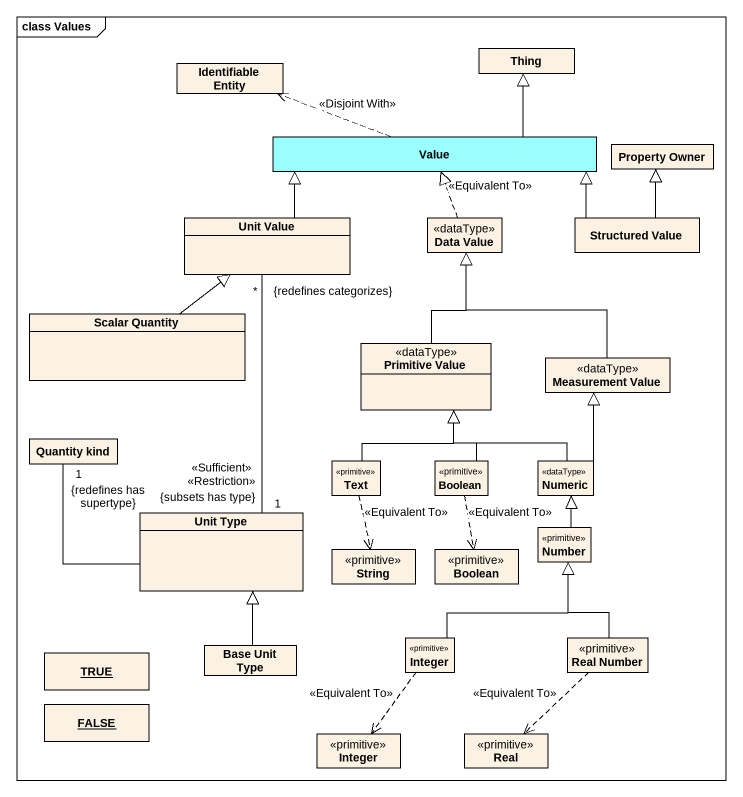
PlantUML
@startuml
mainframe class Values
hide circle
hide empty members
class "Identifiable Entity" as Identifiable_Entity
class Thing
class Value #99FFFF
class "Property Owner" as Property_Owner
class "Unit Value" as Unit_Value
class "Data Value" as Data_Value <<dataType>>
class "Structured Value" as Structured_Value
class "Scalar Quantity" as Scalar_Quantity
class "Primitive Value" as Primitive_Value <<dataType>>
class "Measurement Value" as Measurement_Value <<dataType>>
class "Quantity kind" as Quantity_kind
class Text <<primitive>>
class Boolean <<primitive>>
class Numeric <<dataType>>
class "Unit Type" as Unit_Type
class String <<primitive>>
class "Boolean" as Boolean_2 <<primitive>>
class Number <<primitive>>
class "Base Unit Type" as Base_Unit_Type
class Integer <<primitive>>
class "Real Number" as Real_Number <<primitive>>
object TRUE
object FALSE
class "Integer" as Integer_2 <<primitive>>
class Real <<primitive>>
Value .left.> Identifiable_Entity : <<Disjoint With>>
Value -up-|> Thing
Unit_Value -right-|> Value
Data_Value .up.|> Value : <<Equivalent To>>
Structured_Value -left-|> Value
Structured_Value -up-|> Property_Owner
Scalar_Quantity -up-|> Unit_Value
Primitive_Value -up-|> Data_Value
Measurement_Value -up-|> Data_Value
Text -up-|> Primitive_Value
Text ..> String : <<Equivalent To>>
Boolean -up-|> Primitive_Value
Boolean ..> Boolean_2 : <<Equivalent To>>
Numeric -up-|> Primitive_Value
Numeric -up-|> Measurement_Value
Unit_Type "<<Sufficient>> <<Restriction>>\n1\n{subsets has type}" -up- "*\n{redefines categorizes}" Unit_Value
Unit_Type -up- "1\n{redefines has supertype}" Quantity_kind
Number -up-|> Numeric
Base_Unit_Type -up-|> Unit_Type
Integer -up-|> Number
Integer ..> Integer_2 : <<Equivalent To>>
Real_Number -up-|> Number
Real_Number ..> Real : <<Equivalent To>>
@enduml
